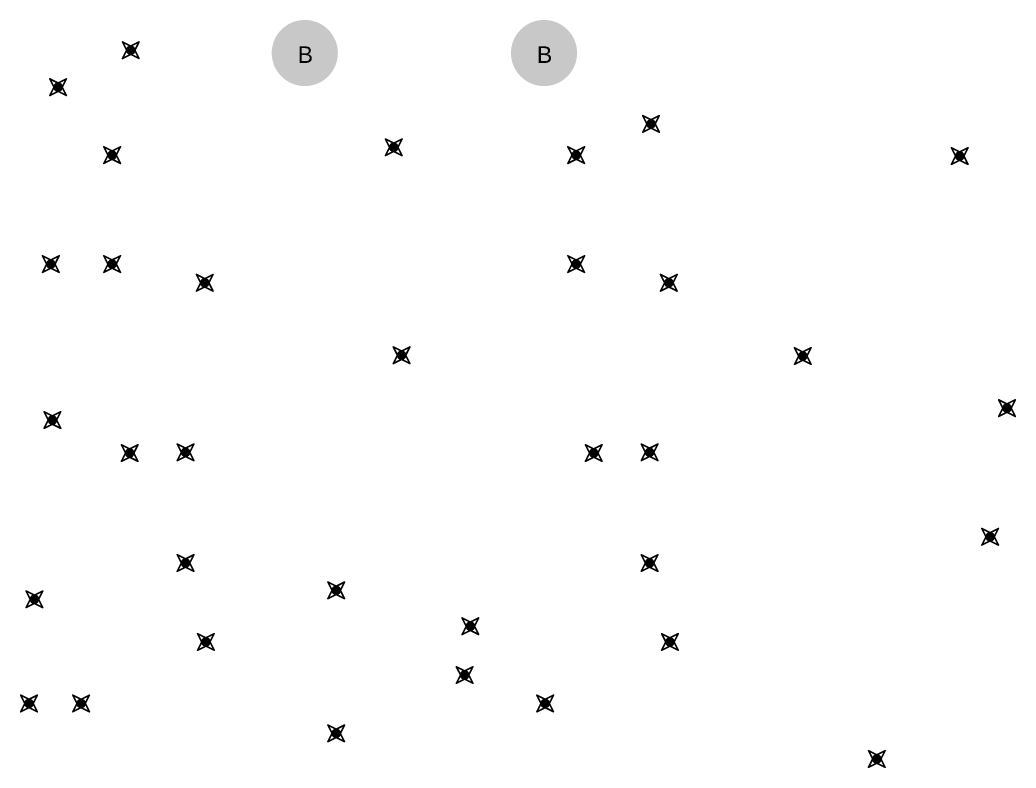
# Model space of a CAD drawing. Header units: millimetres. Extents: x -25 to 478, y -31 to 252.
# Drawn here: x 230.24 to 260.84, y 168.94 to 191.92 of the extents above; entities that cross this region are included whole.
import ezdxf

# ---------------------------------------------------------------- set-up
doc = ezdxf.new("R2010")
doc.units = ezdxf.units.MM
for name, color, linetype in [('DrillDrawing', 1, 'Continuous'), ('MultiLayer', 9, 'Continuous'), ('PadHoleLayer', 156, 'Continuous'), ('ViaHoleLayer', 16, 'Continuous')]:
    doc.layers.add(name, color=color, linetype=linetype)
doc.styles.add('Arial', font='', dxfattribs={"height": 0.2})
doc.styles.get('Arial').set_extended_font_data('Arial')

# ---------------------------------------------------------------- blocks, each defined once
blk = doc.blocks.new('KEYSTONE5000_194')
at = {"layer": 'MultiLayer'}
h = blk.add_hatch(color=9, dxfattribs=at)
edge = h.paths.add_edge_path()
edge.add_arc((0, 0), 1.016, 0, 360)
at = {"layer": 'PadHoleLayer'}
h = blk.add_hatch(color=156, dxfattribs=at)
edge = h.paths.add_edge_path()
edge.add_arc((0, 0), 0.508, 0, 360)
blk = doc.blocks.new('KEYSTONE5000_259')
at = {"layer": 'MultiLayer'}
h = blk.add_hatch(color=9, dxfattribs=at)
edge = h.paths.add_edge_path()
edge.add_arc((0, 0), 1.016, 0, 360)
at = {"layer": 'PadHoleLayer'}
h = blk.add_hatch(color=156, dxfattribs=at)
edge = h.paths.add_edge_path()
edge.add_arc((0, 0), 0.508, 0, 360)

msp = doc.modelspace()

# ---------------------------------------------------------------- hatches: boundary and pattern name
at = {"layer": 'ViaHoleLayer'}
h = msp.add_hatch(color=16, dxfattribs=at)
edge = h.paths.add_edge_path()
edge.add_arc((233.644, 190.992), 0.15, 0, 360)
h = msp.add_hatch(color=16, dxfattribs=at)
edge = h.paths.add_edge_path()
edge.add_arc((231.412, 189.856), 0.15, 0, 360)
h = msp.add_hatch(color=16, dxfattribs=at)
edge = h.paths.add_edge_path()
edge.add_arc((249.624, 188.727), 0.15, 0, 360)
h = msp.add_hatch(color=16, dxfattribs=at)
edge = h.paths.add_edge_path()
edge.add_arc((233.072, 187.769), 0.15, 0, 360)
h = msp.add_hatch(color=16, dxfattribs=at)
edge = h.paths.add_edge_path()
edge.add_arc((241.722, 188.009), 0.15, 0, 360)
h = msp.add_hatch(color=16, dxfattribs=at)
edge = h.paths.add_edge_path()
edge.add_arc((247.325, 187.769), 0.15, 0, 360)
h = msp.add_hatch(color=16, dxfattribs=at)
edge = h.paths.add_edge_path()
edge.add_arc((259.105, 187.739), 0.15, 0, 360)
h = msp.add_hatch(color=16, dxfattribs=at)
edge = h.paths.add_edge_path()
edge.add_arc((231.189, 184.421), 0.15, 0, 360)
h = msp.add_hatch(color=16, dxfattribs=at)
edge = h.paths.add_edge_path()
edge.add_arc((233.072, 184.421), 0.15, 0, 360)
h = msp.add_hatch(color=16, dxfattribs=at)
edge = h.paths.add_edge_path()
edge.add_arc((247.325, 184.421), 0.15, 0, 360)
h = msp.add_hatch(color=16, dxfattribs=at)
edge = h.paths.add_edge_path()
edge.add_arc((235.917, 183.846), 0.15, 0, 360)
h = msp.add_hatch(color=16, dxfattribs=at)
edge = h.paths.add_edge_path()
edge.add_arc((250.17, 183.846), 0.15, 0, 360)
h = msp.add_hatch(color=16, dxfattribs=at)
edge = h.paths.add_edge_path()
edge.add_arc((241.962, 181.62), 0.15, 0, 360)
h = msp.add_hatch(color=16, dxfattribs=at)
edge = h.paths.add_edge_path()
edge.add_arc((254.285, 181.595), 0.15, 0, 360)
h = msp.add_hatch(color=16, dxfattribs=at)
edge = h.paths.add_edge_path()
edge.add_arc((260.556, 179.995), 0.15, 0, 360)
h = msp.add_hatch(color=16, dxfattribs=at)
edge = h.paths.add_edge_path()
edge.add_arc((231.238, 179.628), 0.15, 0, 360)
h = msp.add_hatch(color=16, dxfattribs=at)
edge = h.paths.add_edge_path()
edge.add_arc((233.611, 178.615), 0.15, 0, 360)
h = msp.add_hatch(color=16, dxfattribs=at)
edge = h.paths.add_edge_path()
edge.add_arc((235.327, 178.637), 0.15, 0, 360)
h = msp.add_hatch(color=16, dxfattribs=at)
edge = h.paths.add_edge_path()
edge.add_arc((247.864, 178.615), 0.15, 0, 360)
h = msp.add_hatch(color=16, dxfattribs=at)
edge = h.paths.add_edge_path()
edge.add_arc((249.58, 178.637), 0.15, 0, 360)
h = msp.add_hatch(color=16, dxfattribs=at)
edge = h.paths.add_edge_path()
edge.add_arc((260.038, 176.042), 0.15, 0, 360)
h = msp.add_hatch(color=16, dxfattribs=at)
edge = h.paths.add_edge_path()
edge.add_arc((235.327, 175.236), 0.15, 0, 360)
h = msp.add_hatch(color=16, dxfattribs=at)
edge = h.paths.add_edge_path()
edge.add_arc((249.58, 175.236), 0.15, 0, 360)
h = msp.add_hatch(color=16, dxfattribs=at)
edge = h.paths.add_edge_path()
edge.add_arc((239.954, 174.396), 0.15, 0, 360)
h = msp.add_hatch(color=16, dxfattribs=at)
edge = h.paths.add_edge_path()
edge.add_arc((230.685, 174.121), 0.15, 0, 360)
h = msp.add_hatch(color=16, dxfattribs=at)
edge = h.paths.add_edge_path()
edge.add_arc((244.075, 173.294), 0.15, 0, 360)
h = msp.add_hatch(color=16, dxfattribs=at)
edge = h.paths.add_edge_path()
edge.add_arc((235.951, 172.811), 0.15, 0, 360)
h = msp.add_hatch(color=16, dxfattribs=at)
edge = h.paths.add_edge_path()
edge.add_arc((250.204, 172.811), 0.15, 0, 360)
h = msp.add_hatch(color=16, dxfattribs=at)
edge = h.paths.add_edge_path()
edge.add_arc((243.899, 171.795), 0.15, 0, 360)
h = msp.add_hatch(color=16, dxfattribs=at)
edge = h.paths.add_edge_path()
edge.add_arc((230.519, 170.921), 0.15, 0, 360)
h = msp.add_hatch(color=16, dxfattribs=at)
edge = h.paths.add_edge_path()
edge.add_arc((232.119, 170.921), 0.15, 0, 360)
h = msp.add_hatch(color=16, dxfattribs=at)
edge = h.paths.add_edge_path()
edge.add_arc((246.372, 170.921), 0.15, 0, 360)
h = msp.add_hatch(color=16, dxfattribs=at)
edge = h.paths.add_edge_path()
edge.add_arc((239.954, 170.002), 0.15, 0, 360)
h = msp.add_hatch(color=16, dxfattribs=at)
edge = h.paths.add_edge_path()
edge.add_arc((256.558, 169.215), 0.15, 0, 360)

# ---------------------------------------------------------------- linework, layer by layer
at = {"layer": 'DrillDrawing', "const_width": 0.0508}
for points in [[(233.39, 191.246), (233.644, 191.119)], [(233.39, 191.246), (233.517, 190.992)], [(233.644, 191.119), (233.898, 191.246)], [(233.771, 190.992), (233.898, 191.246)], [(233.39, 190.738), (233.517, 190.992)], [(233.771, 190.992), (233.898, 190.738)], [(233.39, 190.738), (233.644, 190.865)], [(233.644, 190.865), (233.898, 190.738)], [(231.158, 190.11), (231.412, 189.983)], [(231.158, 190.11), (231.285, 189.856)], [(231.412, 189.983), (231.666, 190.11)], [(231.539, 189.856), (231.666, 190.11)], [(231.158, 189.602), (231.285, 189.856)], [(231.158, 189.602), (231.412, 189.729)], [(231.412, 189.729), (231.666, 189.602)], [(231.539, 189.856), (231.666, 189.602)], [(249.37, 188.981), (249.624, 188.854)], [(249.37, 188.981), (249.497, 188.727)], [(249.624, 188.854), (249.878, 188.981)], [(249.751, 188.727), (249.878, 188.981)], [(249.37, 188.473), (249.497, 188.727)], [(249.37, 188.473), (249.624, 188.6)], [(249.624, 188.6), (249.878, 188.473)], [(249.751, 188.727), (249.878, 188.473)], [(241.468, 188.263), (241.722, 188.136)], [(241.468, 188.263), (241.595, 188.009)], [(241.722, 188.136), (241.976, 188.263)], [(241.849, 188.009), (241.976, 188.263)], [(232.818, 188.023), (233.072, 187.896)], [(232.818, 188.023), (232.945, 187.769)], [(233.072, 187.896), (233.326, 188.023)], [(233.199, 187.769), (233.326, 188.023)], [(241.468, 187.755), (241.595, 188.009)], [(241.468, 187.755), (241.722, 187.882)], [(241.722, 187.882), (241.976, 187.755)], [(241.849, 188.009), (241.976, 187.755)], [(247.071, 188.023), (247.325, 187.896)], [(247.071, 188.023), (247.198, 187.769)], [(247.325, 187.896), (247.579, 188.023)], [(247.452, 187.769), (247.579, 188.023)], [(258.851, 187.993), (259.105, 187.866)], [(258.851, 187.993), (258.978, 187.739)], [(259.105, 187.866), (259.359, 187.993)], [(259.232, 187.739), (259.359, 187.993)], [(232.818, 187.515), (232.945, 187.769)], [(232.818, 187.515), (233.072, 187.642)], [(233.072, 187.642), (233.326, 187.515)], [(233.199, 187.769), (233.326, 187.515)], [(247.071, 187.515), (247.198, 187.769)], [(247.071, 187.515), (247.325, 187.642)], [(247.325, 187.642), (247.579, 187.515)], [(247.452, 187.769), (247.579, 187.515)], [(258.851, 187.485), (258.978, 187.739)], [(258.851, 187.485), (259.105, 187.612)], [(259.105, 187.612), (259.359, 187.485)], [(259.232, 187.739), (259.359, 187.485)], [(230.935, 184.675), (231.189, 184.548)], [(230.935, 184.675), (231.062, 184.421)], [(231.189, 184.548), (231.443, 184.675)], [(231.316, 184.421), (231.443, 184.675)], [(232.818, 184.675), (233.072, 184.548)], [(232.818, 184.675), (232.945, 184.421)], [(233.072, 184.548), (233.326, 184.675)], [(233.199, 184.421), (233.326, 184.675)], [(247.071, 184.675), (247.325, 184.548)], [(247.071, 184.675), (247.198, 184.421)], [(247.325, 184.548), (247.579, 184.675)], [(247.452, 184.421), (247.579, 184.675)], [(230.935, 184.167), (231.062, 184.421)], [(230.935, 184.167), (231.189, 184.294)], [(231.189, 184.294), (231.443, 184.167)], [(231.316, 184.421), (231.443, 184.167)], [(232.818, 184.167), (232.945, 184.421)], [(232.818, 184.167), (233.072, 184.294)], [(233.072, 184.294), (233.326, 184.167)], [(233.199, 184.421), (233.326, 184.167)], [(247.071, 184.167), (247.198, 184.421)], [(247.071, 184.167), (247.325, 184.294)], [(247.325, 184.294), (247.579, 184.167)], [(247.452, 184.421), (247.579, 184.167)], [(235.663, 184.1), (235.917, 183.973)], [(235.663, 184.1), (235.79, 183.846)], [(235.917, 183.973), (236.171, 184.1)], [(236.044, 183.846), (236.171, 184.1)], [(249.916, 184.1), (250.17, 183.973)], [(249.916, 184.1), (250.043, 183.846)], [(250.17, 183.973), (250.424, 184.1)], [(250.297, 183.846), (250.424, 184.1)], [(235.663, 183.592), (235.79, 183.846)], [(235.663, 183.592), (235.917, 183.719)], [(235.917, 183.719), (236.171, 183.592)], [(236.044, 183.846), (236.171, 183.592)], [(249.916, 183.592), (250.043, 183.846)], [(249.916, 183.592), (250.17, 183.719)], [(250.17, 183.719), (250.424, 183.592)], [(250.297, 183.846), (250.424, 183.592)], [(241.708, 181.874), (241.962, 181.747)], [(241.708, 181.874), (241.835, 181.62)], [(241.962, 181.747), (242.216, 181.874)], [(242.089, 181.62), (242.216, 181.874)], [(254.031, 181.849), (254.285, 181.722)], [(254.031, 181.849), (254.158, 181.595)], [(254.285, 181.722), (254.539, 181.849)], [(254.412, 181.595), (254.539, 181.849)], [(241.708, 181.366), (241.835, 181.62)], [(241.708, 181.366), (241.962, 181.493)], [(241.962, 181.493), (242.216, 181.366)], [(242.089, 181.62), (242.216, 181.366)], [(254.031, 181.341), (254.158, 181.595)], [(254.031, 181.341), (254.285, 181.468)], [(254.285, 181.468), (254.539, 181.341)], [(254.412, 181.595), (254.539, 181.341)], [(260.302, 180.249), (260.556, 180.122)], [(260.302, 180.249), (260.429, 179.995)], [(260.556, 180.122), (260.81, 180.249)], [(260.683, 179.995), (260.81, 180.249)], [(230.984, 179.882), (231.238, 179.755)], [(230.984, 179.882), (231.111, 179.628)], [(231.238, 179.755), (231.492, 179.882)], [(231.365, 179.628), (231.492, 179.882)], [(260.302, 179.741), (260.429, 179.995)], [(260.683, 179.995), (260.81, 179.741)], [(230.984, 179.374), (231.111, 179.628)], [(231.365, 179.628), (231.492, 179.374)], [(260.302, 179.741), (260.556, 179.868)], [(260.556, 179.868), (260.81, 179.741)], [(230.984, 179.374), (231.238, 179.501)], [(231.238, 179.501), (231.492, 179.374)], [(233.357, 178.869), (233.611, 178.742)], [(233.357, 178.869), (233.484, 178.615)], [(233.611, 178.742), (233.865, 178.869)], [(233.738, 178.615), (233.865, 178.869)], [(235.073, 178.891), (235.327, 178.764)], [(235.073, 178.891), (235.2, 178.637)], [(235.327, 178.764), (235.581, 178.891)], [(235.454, 178.637), (235.581, 178.891)], [(247.61, 178.869), (247.864, 178.742)], [(247.61, 178.869), (247.737, 178.615)], [(247.864, 178.742), (248.118, 178.869)], [(247.991, 178.615), (248.118, 178.869)], [(249.326, 178.891), (249.58, 178.764)], [(249.326, 178.891), (249.453, 178.637)], [(249.58, 178.764), (249.834, 178.891)], [(249.707, 178.637), (249.834, 178.891)], [(233.357, 178.361), (233.484, 178.615)], [(233.357, 178.361), (233.611, 178.488)], [(233.611, 178.488), (233.865, 178.361)], [(233.738, 178.615), (233.865, 178.361)], [(235.073, 178.383), (235.2, 178.637)], [(235.073, 178.383), (235.327, 178.51)], [(235.327, 178.51), (235.581, 178.383)], [(235.454, 178.637), (235.581, 178.383)], [(247.61, 178.361), (247.737, 178.615)], [(247.61, 178.361), (247.864, 178.488)], [(247.864, 178.488), (248.118, 178.361)], [(247.991, 178.615), (248.118, 178.361)], [(249.326, 178.383), (249.453, 178.637)], [(249.326, 178.383), (249.58, 178.51)], [(249.58, 178.51), (249.834, 178.383)], [(249.707, 178.637), (249.834, 178.383)], [(259.784, 176.296), (260.038, 176.169)], [(259.784, 176.296), (259.911, 176.042)], [(260.038, 176.169), (260.292, 176.296)], [(260.165, 176.042), (260.292, 176.296)], [(259.784, 175.788), (259.911, 176.042)], [(259.784, 175.788), (260.038, 175.915)], [(260.038, 175.915), (260.292, 175.788)], [(260.165, 176.042), (260.292, 175.788)], [(235.073, 175.49), (235.327, 175.363)], [(235.073, 175.49), (235.2, 175.236)], [(235.327, 175.363), (235.581, 175.49)], [(235.454, 175.236), (235.581, 175.49)], [(249.326, 175.49), (249.58, 175.363)], [(249.326, 175.49), (249.453, 175.236)], [(249.58, 175.363), (249.834, 175.49)], [(249.707, 175.236), (249.834, 175.49)], [(235.073, 174.982), (235.2, 175.236)], [(235.073, 174.982), (235.327, 175.109)], [(235.327, 175.109), (235.581, 174.982)], [(235.454, 175.236), (235.581, 174.982)], [(249.326, 174.982), (249.453, 175.236)], [(249.326, 174.982), (249.58, 175.109)], [(249.58, 175.109), (249.834, 174.982)], [(249.707, 175.236), (249.834, 174.982)], [(230.431, 174.375), (230.685, 174.248)], [(230.431, 174.375), (230.558, 174.121)], [(230.685, 174.248), (230.939, 174.375)], [(230.812, 174.121), (230.939, 174.375)], [(239.7, 174.65), (239.954, 174.523)], [(239.7, 174.65), (239.827, 174.396)], [(239.7, 174.142), (239.827, 174.396)], [(239.954, 174.523), (240.208, 174.65)], [(240.081, 174.396), (240.208, 174.65)], [(240.081, 174.396), (240.208, 174.142)], [(230.431, 173.867), (230.558, 174.121)], [(230.812, 174.121), (230.939, 173.867)], [(239.7, 174.142), (239.954, 174.269)], [(239.954, 174.269), (240.208, 174.142)], [(230.431, 173.867), (230.685, 173.994)], [(230.685, 173.994), (230.939, 173.867)], [(243.821, 173.548), (244.075, 173.421)], [(243.821, 173.548), (243.948, 173.294)], [(244.075, 173.421), (244.329, 173.548)], [(244.202, 173.294), (244.329, 173.548)], [(243.821, 173.04), (243.948, 173.294)], [(243.821, 173.04), (244.075, 173.167)], [(244.075, 173.167), (244.329, 173.04)], [(244.202, 173.294), (244.329, 173.04)], [(235.697, 173.065), (235.951, 172.938)], [(235.697, 173.065), (235.824, 172.811)], [(235.951, 172.938), (236.205, 173.065)], [(236.078, 172.811), (236.205, 173.065)], [(249.95, 173.065), (250.204, 172.938)], [(249.95, 173.065), (250.077, 172.811)], [(250.204, 172.938), (250.458, 173.065)], [(250.331, 172.811), (250.458, 173.065)], [(235.697, 172.557), (235.824, 172.811)], [(235.697, 172.557), (235.951, 172.684)], [(235.951, 172.684), (236.205, 172.557)], [(236.078, 172.811), (236.205, 172.557)], [(249.95, 172.557), (250.077, 172.811)], [(249.95, 172.557), (250.204, 172.684)], [(250.204, 172.684), (250.458, 172.557)], [(250.331, 172.811), (250.458, 172.557)], [(243.645, 172.049), (243.899, 171.922)], [(243.645, 172.049), (243.772, 171.795)], [(243.899, 171.922), (244.153, 172.049)], [(244.026, 171.795), (244.153, 172.049)], [(243.645, 171.541), (243.772, 171.795)], [(243.645, 171.541), (243.899, 171.668)], [(243.899, 171.668), (244.153, 171.541)], [(244.026, 171.795), (244.153, 171.541)], [(230.265, 171.175), (230.519, 171.048)], [(230.265, 171.175), (230.392, 170.921)], [(230.519, 171.048), (230.773, 171.175)], [(230.646, 170.921), (230.773, 171.175)], [(231.865, 171.175), (232.119, 171.048)], [(231.865, 171.175), (231.992, 170.921)], [(232.119, 171.048), (232.373, 171.175)], [(232.246, 170.921), (232.373, 171.175)], [(246.118, 171.175), (246.372, 171.048)], [(246.118, 171.175), (246.245, 170.921)], [(246.372, 171.048), (246.626, 171.175)], [(246.499, 170.921), (246.626, 171.175)], [(230.265, 170.667), (230.392, 170.921)], [(230.265, 170.667), (230.519, 170.794)], [(230.519, 170.794), (230.773, 170.667)], [(230.646, 170.921), (230.773, 170.667)], [(231.865, 170.667), (231.992, 170.921)], [(231.865, 170.667), (232.119, 170.794)], [(232.119, 170.794), (232.373, 170.667)], [(232.246, 170.921), (232.373, 170.667)], [(246.118, 170.667), (246.245, 170.921)], [(246.118, 170.667), (246.372, 170.794)], [(246.372, 170.794), (246.626, 170.667)], [(246.499, 170.921), (246.626, 170.667)], [(239.7, 170.256), (239.954, 170.129)], [(239.7, 170.256), (239.827, 170.002)], [(239.954, 170.129), (240.208, 170.256)], [(240.081, 170.002), (240.208, 170.256)], [(239.7, 169.748), (239.827, 170.002)], [(239.7, 169.748), (239.954, 169.875)], [(239.954, 169.875), (240.208, 169.748)], [(240.081, 170.002), (240.208, 169.748)], [(256.304, 169.469), (256.558, 169.342)], [(256.304, 169.469), (256.431, 169.215)], [(256.304, 168.961), (256.431, 169.215)], [(256.558, 169.342), (256.812, 169.469)], [(256.685, 169.215), (256.812, 169.469)], [(256.685, 169.215), (256.812, 168.961)], [(256.304, 168.961), (256.558, 169.088)], [(256.558, 169.088), (256.812, 168.961)]]:
    msp.add_lwpolyline(points, dxfattribs=at)
at = {"layer": 'DrillDrawing', "const_width": 0.0254}
for points in [[(233.377, 191.246, 1), (233.402, 191.246, 1)], [(233.377, 191.246, 1), (233.402, 191.246, 1)], [(233.885, 191.246, 1), (233.91, 191.246, 1)], [(233.885, 191.246, 1), (233.91, 191.246, 1)], [(233.504, 190.992, 1), (233.529, 190.992, 1)], [(233.504, 190.992, 1), (233.529, 190.992, 1)], [(233.631, 191.119, 1), (233.656, 191.119, 1)], [(233.631, 191.119, 1), (233.656, 191.119, 1)], [(233.758, 190.992, 1), (233.783, 190.992, 1)], [(233.758, 190.992, 1), (233.783, 190.992, 1)], [(233.377, 190.738, 1), (233.402, 190.738, 1)], [(233.377, 190.738, 1), (233.402, 190.738, 1)], [(233.631, 190.865, 1), (233.656, 190.865, 1)], [(233.631, 190.865, 1), (233.656, 190.865, 1)], [(233.885, 190.738, 1), (233.91, 190.738, 1)], [(233.885, 190.738, 1), (233.91, 190.738, 1)], [(231.145, 190.11, 1), (231.171, 190.11, 1)], [(231.145, 190.11, 1), (231.171, 190.11, 1)], [(231.399, 189.983, 1), (231.425, 189.983, 1)], [(231.399, 189.983, 1), (231.425, 189.983, 1)], [(231.653, 190.11, 1), (231.679, 190.11, 1)], [(231.653, 190.11, 1), (231.679, 190.11, 1)], [(231.272, 189.856, 1), (231.298, 189.856, 1)], [(231.272, 189.856, 1), (231.298, 189.856, 1)], [(231.399, 189.729, 1), (231.425, 189.729, 1)], [(231.399, 189.729, 1), (231.425, 189.729, 1)], [(231.526, 189.856, 1), (231.552, 189.856, 1)], [(231.526, 189.856, 1), (231.552, 189.856, 1)], [(231.145, 189.602, 1), (231.171, 189.602, 1)], [(231.145, 189.602, 1), (231.171, 189.602, 1)], [(231.653, 189.602, 1), (231.679, 189.602, 1)], [(231.653, 189.602, 1), (231.679, 189.602, 1)], [(249.357, 188.981, 1), (249.383, 188.981, 1)], [(249.357, 188.981, 1), (249.383, 188.981, 1)], [(249.611, 188.854, 1), (249.637, 188.854, 1)], [(249.611, 188.854, 1), (249.637, 188.854, 1)], [(249.865, 188.981, 1), (249.891, 188.981, 1)], [(249.865, 188.981, 1), (249.891, 188.981, 1)], [(249.357, 188.473, 1), (249.383, 188.473, 1)], [(249.357, 188.473, 1), (249.383, 188.473, 1)], [(249.484, 188.727, 1), (249.51, 188.727, 1)], [(249.484, 188.727, 1), (249.51, 188.727, 1)], [(249.611, 188.6, 1), (249.637, 188.6, 1)], [(249.611, 188.6, 1), (249.637, 188.6, 1)], [(249.738, 188.727, 1), (249.764, 188.727, 1)], [(249.738, 188.727, 1), (249.764, 188.727, 1)], [(249.865, 188.473, 1), (249.891, 188.473, 1)], [(249.865, 188.473, 1), (249.891, 188.473, 1)], [(241.455, 188.263, 1), (241.481, 188.263, 1)], [(241.455, 188.263, 1), (241.481, 188.263, 1)], [(241.963, 188.263, 1), (241.989, 188.263, 1)], [(241.963, 188.263, 1), (241.989, 188.263, 1)], [(232.805, 188.023, 1), (232.831, 188.023, 1)], [(232.805, 188.023, 1), (232.831, 188.023, 1)], [(233.059, 187.896, 1), (233.085, 187.896, 1)], [(233.059, 187.896, 1), (233.085, 187.896, 1)], [(233.313, 188.023, 1), (233.339, 188.023, 1)], [(233.313, 188.023, 1), (233.339, 188.023, 1)], [(241.582, 188.009, 1), (241.608, 188.009, 1)], [(241.582, 188.009, 1), (241.608, 188.009, 1)], [(241.709, 188.136, 1), (241.735, 188.136, 1)], [(241.709, 188.136, 1), (241.735, 188.136, 1)], [(241.709, 187.882, 1), (241.735, 187.882, 1)], [(241.709, 187.882, 1), (241.735, 187.882, 1)], [(241.836, 188.009, 1), (241.862, 188.009, 1)], [(241.836, 188.009, 1), (241.862, 188.009, 1)], [(247.058, 188.023, 1), (247.084, 188.023, 1)], [(247.058, 188.023, 1), (247.084, 188.023, 1)], [(247.312, 187.896, 1), (247.338, 187.896, 1)], [(247.312, 187.896, 1), (247.338, 187.896, 1)], [(247.566, 188.023, 1), (247.592, 188.023, 1)], [(247.566, 188.023, 1), (247.592, 188.023, 1)], [(258.839, 187.993, 1), (258.864, 187.993, 1)], [(258.839, 187.993, 1), (258.864, 187.993, 1)], [(259.093, 187.866, 1), (259.118, 187.866, 1)], [(259.093, 187.866, 1), (259.118, 187.866, 1)], [(259.347, 187.993, 1), (259.372, 187.993, 1)], [(259.347, 187.993, 1), (259.372, 187.993, 1)], [(232.932, 187.769, 1), (232.958, 187.769, 1)], [(232.932, 187.769, 1), (232.958, 187.769, 1)], [(233.059, 187.642, 1), (233.085, 187.642, 1)], [(233.059, 187.642, 1), (233.085, 187.642, 1)], [(233.186, 187.769, 1), (233.212, 187.769, 1)], [(233.186, 187.769, 1), (233.212, 187.769, 1)], [(241.455, 187.755, 1), (241.481, 187.755, 1)], [(241.455, 187.755, 1), (241.481, 187.755, 1)], [(241.963, 187.755, 1), (241.989, 187.755, 1)], [(241.963, 187.755, 1), (241.989, 187.755, 1)], [(247.185, 187.769, 1), (247.211, 187.769, 1)], [(247.185, 187.769, 1), (247.211, 187.769, 1)], [(247.312, 187.642, 1), (247.338, 187.642, 1)], [(247.312, 187.642, 1), (247.338, 187.642, 1)], [(247.439, 187.769, 1), (247.465, 187.769, 1)], [(247.439, 187.769, 1), (247.465, 187.769, 1)], [(258.966, 187.739, 1), (258.991, 187.739, 1)], [(258.966, 187.739, 1), (258.991, 187.739, 1)], [(259.093, 187.612, 1), (259.118, 187.612, 1)], [(259.093, 187.612, 1), (259.118, 187.612, 1)], [(259.22, 187.739, 1), (259.245, 187.739, 1)], [(259.22, 187.739, 1), (259.245, 187.739, 1)], [(232.805, 187.515, 1), (232.831, 187.515, 1)], [(232.805, 187.515, 1), (232.831, 187.515, 1)], [(233.313, 187.515, 1), (233.339, 187.515, 1)], [(233.313, 187.515, 1), (233.339, 187.515, 1)], [(247.058, 187.515, 1), (247.084, 187.515, 1)], [(247.058, 187.515, 1), (247.084, 187.515, 1)], [(247.566, 187.515, 1), (247.592, 187.515, 1)], [(247.566, 187.515, 1), (247.592, 187.515, 1)], [(258.839, 187.485, 1), (258.864, 187.485, 1)], [(258.839, 187.485, 1), (258.864, 187.485, 1)], [(259.347, 187.485, 1), (259.372, 187.485, 1)], [(259.347, 187.485, 1), (259.372, 187.485, 1)], [(230.922, 184.675, 1), (230.948, 184.675, 1)], [(230.922, 184.675, 1), (230.948, 184.675, 1)], [(231.176, 184.548, 1), (231.202, 184.548, 1)], [(231.176, 184.548, 1), (231.202, 184.548, 1)], [(231.43, 184.675, 1), (231.456, 184.675, 1)], [(231.43, 184.675, 1), (231.456, 184.675, 1)], [(232.805, 184.675, 1), (232.831, 184.675, 1)], [(232.805, 184.675, 1), (232.831, 184.675, 1)], [(233.059, 184.548, 1), (233.085, 184.548, 1)], [(233.059, 184.548, 1), (233.085, 184.548, 1)], [(233.313, 184.675, 1), (233.339, 184.675, 1)], [(233.313, 184.675, 1), (233.339, 184.675, 1)], [(247.058, 184.675, 1), (247.084, 184.675, 1)], [(247.058, 184.675, 1), (247.084, 184.675, 1)], [(247.312, 184.548, 1), (247.338, 184.548, 1)], [(247.312, 184.548, 1), (247.338, 184.548, 1)], [(247.566, 184.675, 1), (247.592, 184.675, 1)], [(247.566, 184.675, 1), (247.592, 184.675, 1)], [(230.922, 184.167, 1), (230.948, 184.167, 1)], [(230.922, 184.167, 1), (230.948, 184.167, 1)], [(231.049, 184.421, 1), (231.075, 184.421, 1)], [(231.049, 184.421, 1), (231.075, 184.421, 1)], [(231.176, 184.294, 1), (231.202, 184.294, 1)], [(231.176, 184.294, 1), (231.202, 184.294, 1)], [(231.303, 184.421, 1), (231.329, 184.421, 1)], [(231.303, 184.421, 1), (231.329, 184.421, 1)], [(231.43, 184.167, 1), (231.456, 184.167, 1)], [(231.43, 184.167, 1), (231.456, 184.167, 1)], [(232.805, 184.167, 1), (232.831, 184.167, 1)], [(232.805, 184.167, 1), (232.831, 184.167, 1)], [(232.932, 184.421, 1), (232.958, 184.421, 1)], [(232.932, 184.421, 1), (232.958, 184.421, 1)], [(233.059, 184.294, 1), (233.085, 184.294, 1)], [(233.059, 184.294, 1), (233.085, 184.294, 1)], [(233.186, 184.421, 1), (233.212, 184.421, 1)], [(233.186, 184.421, 1), (233.212, 184.421, 1)], [(233.313, 184.167, 1), (233.339, 184.167, 1)], [(233.313, 184.167, 1), (233.339, 184.167, 1)], [(247.058, 184.167, 1), (247.084, 184.167, 1)], [(247.058, 184.167, 1), (247.084, 184.167, 1)], [(247.185, 184.421, 1), (247.211, 184.421, 1)], [(247.185, 184.421, 1), (247.211, 184.421, 1)], [(247.312, 184.294, 1), (247.338, 184.294, 1)], [(247.312, 184.294, 1), (247.338, 184.294, 1)], [(247.439, 184.421, 1), (247.465, 184.421, 1)], [(247.439, 184.421, 1), (247.465, 184.421, 1)], [(247.566, 184.167, 1), (247.592, 184.167, 1)], [(247.566, 184.167, 1), (247.592, 184.167, 1)], [(235.65, 184.1, 1), (235.675, 184.1, 1)], [(235.65, 184.1, 1), (235.675, 184.1, 1)], [(235.904, 183.973, 1), (235.929, 183.973, 1)], [(235.904, 183.973, 1), (235.929, 183.973, 1)], [(236.158, 184.1, 1), (236.183, 184.1, 1)], [(236.158, 184.1, 1), (236.183, 184.1, 1)], [(249.903, 184.1, 1), (249.929, 184.1, 1)], [(249.903, 184.1, 1), (249.929, 184.1, 1)], [(250.157, 183.973, 1), (250.183, 183.973, 1)], [(250.157, 183.973, 1), (250.183, 183.973, 1)], [(250.411, 184.1, 1), (250.437, 184.1, 1)], [(250.411, 184.1, 1), (250.437, 184.1, 1)], [(235.65, 183.592, 1), (235.675, 183.592, 1)], [(235.65, 183.592, 1), (235.675, 183.592, 1)], [(235.777, 183.846, 1), (235.802, 183.846, 1)], [(235.777, 183.846, 1), (235.802, 183.846, 1)], [(235.904, 183.719, 1), (235.929, 183.719, 1)], [(235.904, 183.719, 1), (235.929, 183.719, 1)], [(236.031, 183.846, 1), (236.056, 183.846, 1)], [(236.031, 183.846, 1), (236.056, 183.846, 1)], [(236.158, 183.592, 1), (236.183, 183.592, 1)], [(236.158, 183.592, 1), (236.183, 183.592, 1)], [(249.903, 183.592, 1), (249.929, 183.592, 1)], [(249.903, 183.592, 1), (249.929, 183.592, 1)], [(250.03, 183.846, 1), (250.056, 183.846, 1)], [(250.03, 183.846, 1), (250.056, 183.846, 1)], [(250.157, 183.719, 1), (250.183, 183.719, 1)], [(250.157, 183.719, 1), (250.183, 183.719, 1)], [(250.284, 183.846, 1), (250.31, 183.846, 1)], [(250.284, 183.846, 1), (250.31, 183.846, 1)], [(250.411, 183.592, 1), (250.437, 183.592, 1)], [(250.411, 183.592, 1), (250.437, 183.592, 1)], [(241.695, 181.874, 1), (241.72, 181.874, 1)], [(241.695, 181.874, 1), (241.72, 181.874, 1)], [(241.949, 181.747, 1), (241.974, 181.747, 1)], [(241.949, 181.747, 1), (241.974, 181.747, 1)], [(242.203, 181.874, 1), (242.228, 181.874, 1)], [(242.203, 181.874, 1), (242.228, 181.874, 1)], [(254.018, 181.849, 1), (254.044, 181.849, 1)], [(254.018, 181.849, 1), (254.044, 181.849, 1)], [(254.272, 181.722, 1), (254.298, 181.722, 1)], [(254.272, 181.722, 1), (254.298, 181.722, 1)], [(254.526, 181.849, 1), (254.552, 181.849, 1)], [(254.526, 181.849, 1), (254.552, 181.849, 1)], [(241.822, 181.62, 1), (241.847, 181.62, 1)], [(241.822, 181.62, 1), (241.847, 181.62, 1)], [(241.949, 181.493, 1), (241.974, 181.493, 1)], [(241.949, 181.493, 1), (241.974, 181.493, 1)], [(242.076, 181.62, 1), (242.101, 181.62, 1)], [(242.076, 181.62, 1), (242.101, 181.62, 1)], [(254.145, 181.595, 1), (254.171, 181.595, 1)], [(254.145, 181.595, 1), (254.171, 181.595, 1)], [(254.272, 181.468, 1), (254.298, 181.468, 1)], [(254.272, 181.468, 1), (254.298, 181.468, 1)], [(254.399, 181.595, 1), (254.425, 181.595, 1)], [(254.399, 181.595, 1), (254.425, 181.595, 1)], [(241.695, 181.366, 1), (241.72, 181.366, 1)], [(241.695, 181.366, 1), (241.72, 181.366, 1)], [(242.203, 181.366, 1), (242.228, 181.366, 1)], [(242.203, 181.366, 1), (242.228, 181.366, 1)], [(254.018, 181.341, 1), (254.044, 181.341, 1)], [(254.018, 181.341, 1), (254.044, 181.341, 1)], [(254.526, 181.341, 1), (254.552, 181.341, 1)], [(254.526, 181.341, 1), (254.552, 181.341, 1)], [(260.289, 180.249, 1), (260.315, 180.249, 1)], [(260.289, 180.249, 1), (260.315, 180.249, 1)], [(260.797, 180.249, 1), (260.823, 180.249, 1)], [(260.797, 180.249, 1), (260.823, 180.249, 1)], [(230.972, 179.882, 1), (230.997, 179.882, 1)], [(230.972, 179.882, 1), (230.997, 179.882, 1)], [(231.48, 179.882, 1), (231.505, 179.882, 1)], [(231.48, 179.882, 1), (231.505, 179.882, 1)], [(260.416, 179.995, 1), (260.442, 179.995, 1)], [(260.416, 179.995, 1), (260.442, 179.995, 1)], [(260.543, 180.122, 1), (260.569, 180.122, 1)], [(260.543, 180.122, 1), (260.569, 180.122, 1)], [(260.67, 179.995, 1), (260.696, 179.995, 1)], [(260.67, 179.995, 1), (260.696, 179.995, 1)], [(231.099, 179.628, 1), (231.124, 179.628, 1)], [(231.099, 179.628, 1), (231.124, 179.628, 1)], [(231.226, 179.755, 1), (231.251, 179.755, 1)], [(231.226, 179.755, 1), (231.251, 179.755, 1)], [(231.353, 179.628, 1), (231.378, 179.628, 1)], [(231.353, 179.628, 1), (231.378, 179.628, 1)], [(260.289, 179.741, 1), (260.315, 179.741, 1)], [(260.289, 179.741, 1), (260.315, 179.741, 1)], [(260.543, 179.868, 1), (260.569, 179.868, 1)], [(260.543, 179.868, 1), (260.569, 179.868, 1)], [(260.797, 179.741, 1), (260.823, 179.741, 1)], [(260.797, 179.741, 1), (260.823, 179.741, 1)], [(230.972, 179.374, 1), (230.997, 179.374, 1)], [(230.972, 179.374, 1), (230.997, 179.374, 1)], [(231.226, 179.501, 1), (231.251, 179.501, 1)], [(231.226, 179.501, 1), (231.251, 179.501, 1)], [(231.48, 179.374, 1), (231.505, 179.374, 1)], [(231.48, 179.374, 1), (231.505, 179.374, 1)], [(233.344, 178.869, 1), (233.37, 178.869, 1)], [(233.344, 178.869, 1), (233.37, 178.869, 1)], [(233.598, 178.742, 1), (233.624, 178.742, 1)], [(233.598, 178.742, 1), (233.624, 178.742, 1)], [(233.852, 178.869, 1), (233.878, 178.869, 1)], [(233.852, 178.869, 1), (233.878, 178.869, 1)], [(235.06, 178.891, 1), (235.086, 178.891, 1)], [(235.06, 178.891, 1), (235.086, 178.891, 1)], [(235.314, 178.764, 1), (235.34, 178.764, 1)], [(235.314, 178.764, 1), (235.34, 178.764, 1)], [(235.568, 178.891, 1), (235.594, 178.891, 1)], [(235.568, 178.891, 1), (235.594, 178.891, 1)], [(247.597, 178.869, 1), (247.623, 178.869, 1)], [(247.597, 178.869, 1), (247.623, 178.869, 1)], [(247.851, 178.742, 1), (247.877, 178.742, 1)], [(247.851, 178.742, 1), (247.877, 178.742, 1)], [(248.105, 178.869, 1), (248.131, 178.869, 1)], [(248.105, 178.869, 1), (248.131, 178.869, 1)], [(249.314, 178.891, 1), (249.339, 178.891, 1)], [(249.314, 178.891, 1), (249.339, 178.891, 1)], [(249.568, 178.764, 1), (249.593, 178.764, 1)], [(249.568, 178.764, 1), (249.593, 178.764, 1)], [(249.822, 178.891, 1), (249.847, 178.891, 1)], [(249.822, 178.891, 1), (249.847, 178.891, 1)], [(233.344, 178.361, 1), (233.37, 178.361, 1)], [(233.344, 178.361, 1), (233.37, 178.361, 1)], [(233.471, 178.615, 1), (233.497, 178.615, 1)], [(233.471, 178.615, 1), (233.497, 178.615, 1)], [(233.598, 178.488, 1), (233.624, 178.488, 1)], [(233.598, 178.488, 1), (233.624, 178.488, 1)], [(233.725, 178.615, 1), (233.751, 178.615, 1)], [(233.725, 178.615, 1), (233.751, 178.615, 1)], [(233.852, 178.361, 1), (233.878, 178.361, 1)], [(233.852, 178.361, 1), (233.878, 178.361, 1)], [(235.06, 178.383, 1), (235.086, 178.383, 1)], [(235.06, 178.383, 1), (235.086, 178.383, 1)], [(235.187, 178.637, 1), (235.213, 178.637, 1)], [(235.187, 178.637, 1), (235.213, 178.637, 1)], [(235.314, 178.51, 1), (235.34, 178.51, 1)], [(235.314, 178.51, 1), (235.34, 178.51, 1)], [(235.441, 178.637, 1), (235.467, 178.637, 1)], [(235.441, 178.637, 1), (235.467, 178.637, 1)], [(235.568, 178.383, 1), (235.594, 178.383, 1)], [(235.568, 178.383, 1), (235.594, 178.383, 1)], [(247.597, 178.361, 1), (247.623, 178.361, 1)], [(247.597, 178.361, 1), (247.623, 178.361, 1)], [(247.724, 178.615, 1), (247.75, 178.615, 1)], [(247.724, 178.615, 1), (247.75, 178.615, 1)], [(247.851, 178.488, 1), (247.877, 178.488, 1)], [(247.851, 178.488, 1), (247.877, 178.488, 1)], [(247.978, 178.615, 1), (248.004, 178.615, 1)], [(247.978, 178.615, 1), (248.004, 178.615, 1)], [(248.105, 178.361, 1), (248.131, 178.361, 1)], [(248.105, 178.361, 1), (248.131, 178.361, 1)], [(249.314, 178.383, 1), (249.339, 178.383, 1)], [(249.314, 178.383, 1), (249.339, 178.383, 1)], [(249.441, 178.637, 1), (249.466, 178.637, 1)], [(249.441, 178.637, 1), (249.466, 178.637, 1)], [(249.568, 178.51, 1), (249.593, 178.51, 1)], [(249.568, 178.51, 1), (249.593, 178.51, 1)], [(249.695, 178.637, 1), (249.72, 178.637, 1)], [(249.695, 178.637, 1), (249.72, 178.637, 1)], [(249.822, 178.383, 1), (249.847, 178.383, 1)], [(249.822, 178.383, 1), (249.847, 178.383, 1)], [(259.771, 176.296, 1), (259.797, 176.296, 1)], [(259.771, 176.296, 1), (259.797, 176.296, 1)], [(260.279, 176.296, 1), (260.305, 176.296, 1)], [(260.279, 176.296, 1), (260.305, 176.296, 1)], [(259.898, 176.042, 1), (259.924, 176.042, 1)], [(259.898, 176.042, 1), (259.924, 176.042, 1)], [(260.025, 176.169, 1), (260.051, 176.169, 1)], [(260.025, 176.169, 1), (260.051, 176.169, 1)], [(260.025, 175.915, 1), (260.051, 175.915, 1)], [(260.025, 175.915, 1), (260.051, 175.915, 1)], [(260.152, 176.042, 1), (260.178, 176.042, 1)], [(260.152, 176.042, 1), (260.178, 176.042, 1)], [(259.771, 175.788, 1), (259.797, 175.788, 1)], [(259.771, 175.788, 1), (259.797, 175.788, 1)], [(260.279, 175.788, 1), (260.305, 175.788, 1)], [(260.279, 175.788, 1), (260.305, 175.788, 1)], [(235.06, 175.49, 1), (235.086, 175.49, 1)], [(235.06, 175.49, 1), (235.086, 175.49, 1)], [(235.314, 175.363, 1), (235.34, 175.363, 1)], [(235.314, 175.363, 1), (235.34, 175.363, 1)], [(235.568, 175.49, 1), (235.594, 175.49, 1)], [(235.568, 175.49, 1), (235.594, 175.49, 1)], [(249.314, 175.49, 1), (249.339, 175.49, 1)], [(249.314, 175.49, 1), (249.339, 175.49, 1)], [(249.568, 175.363, 1), (249.593, 175.363, 1)], [(249.568, 175.363, 1), (249.593, 175.363, 1)], [(249.822, 175.49, 1), (249.847, 175.49, 1)], [(249.822, 175.49, 1), (249.847, 175.49, 1)], [(235.06, 174.982, 1), (235.086, 174.982, 1)], [(235.06, 174.982, 1), (235.086, 174.982, 1)], [(235.187, 175.236, 1), (235.213, 175.236, 1)], [(235.187, 175.236, 1), (235.213, 175.236, 1)], [(235.314, 175.109, 1), (235.34, 175.109, 1)], [(235.314, 175.109, 1), (235.34, 175.109, 1)], [(235.441, 175.236, 1), (235.467, 175.236, 1)], [(235.441, 175.236, 1), (235.467, 175.236, 1)], [(235.568, 174.982, 1), (235.594, 174.982, 1)], [(235.568, 174.982, 1), (235.594, 174.982, 1)], [(249.314, 174.982, 1), (249.339, 174.982, 1)], [(249.314, 174.982, 1), (249.339, 174.982, 1)], [(249.441, 175.236, 1), (249.466, 175.236, 1)], [(249.441, 175.236, 1), (249.466, 175.236, 1)], [(249.568, 175.109, 1), (249.593, 175.109, 1)], [(249.568, 175.109, 1), (249.593, 175.109, 1)], [(249.695, 175.236, 1), (249.72, 175.236, 1)], [(249.695, 175.236, 1), (249.72, 175.236, 1)], [(249.822, 174.982, 1), (249.847, 174.982, 1)], [(249.822, 174.982, 1), (249.847, 174.982, 1)], [(230.418, 174.375, 1), (230.444, 174.375, 1)], [(230.418, 174.375, 1), (230.444, 174.375, 1)], [(230.926, 174.375, 1), (230.952, 174.375, 1)], [(230.926, 174.375, 1), (230.952, 174.375, 1)], [(239.687, 174.65, 1), (239.713, 174.65, 1)], [(239.687, 174.65, 1), (239.713, 174.65, 1)], [(239.814, 174.396, 1), (239.839, 174.396, 1)], [(239.814, 174.396, 1), (239.839, 174.396, 1)], [(239.941, 174.523, 1), (239.966, 174.523, 1)], [(239.941, 174.523, 1), (239.966, 174.523, 1)], [(240.068, 174.396, 1), (240.094, 174.396, 1)], [(240.068, 174.396, 1), (240.094, 174.396, 1)], [(240.195, 174.65, 1), (240.22, 174.65, 1)], [(240.195, 174.65, 1), (240.22, 174.65, 1)], [(230.545, 174.121, 1), (230.571, 174.121, 1)], [(230.545, 174.121, 1), (230.571, 174.121, 1)], [(230.672, 174.248, 1), (230.698, 174.248, 1)], [(230.672, 174.248, 1), (230.698, 174.248, 1)], [(230.799, 174.121, 1), (230.825, 174.121, 1)], [(230.799, 174.121, 1), (230.825, 174.121, 1)], [(239.687, 174.142, 1), (239.713, 174.142, 1)], [(239.687, 174.142, 1), (239.713, 174.142, 1)], [(239.941, 174.269, 1), (239.966, 174.269, 1)], [(239.941, 174.269, 1), (239.966, 174.269, 1)], [(240.195, 174.142, 1), (240.22, 174.142, 1)], [(240.195, 174.142, 1), (240.22, 174.142, 1)], [(230.418, 173.867, 1), (230.444, 173.867, 1)], [(230.418, 173.867, 1), (230.444, 173.867, 1)], [(230.672, 173.994, 1), (230.698, 173.994, 1)], [(230.672, 173.994, 1), (230.698, 173.994, 1)], [(230.926, 173.867, 1), (230.952, 173.867, 1)], [(230.926, 173.867, 1), (230.952, 173.867, 1)], [(243.808, 173.548, 1), (243.833, 173.548, 1)], [(243.808, 173.548, 1), (243.833, 173.548, 1)], [(244.316, 173.548, 1), (244.341, 173.548, 1)], [(244.316, 173.548, 1), (244.341, 173.548, 1)], [(243.935, 173.294, 1), (243.96, 173.294, 1)], [(243.935, 173.294, 1), (243.96, 173.294, 1)], [(244.062, 173.421, 1), (244.087, 173.421, 1)], [(244.062, 173.421, 1), (244.087, 173.421, 1)], [(244.062, 173.167, 1), (244.087, 173.167, 1)], [(244.062, 173.167, 1), (244.087, 173.167, 1)], [(244.189, 173.294, 1), (244.214, 173.294, 1)], [(244.189, 173.294, 1), (244.214, 173.294, 1)], [(235.684, 173.065, 1), (235.71, 173.065, 1)], [(235.684, 173.065, 1), (235.71, 173.065, 1)], [(235.938, 172.938, 1), (235.964, 172.938, 1)], [(235.938, 172.938, 1), (235.964, 172.938, 1)], [(236.192, 173.065, 1), (236.218, 173.065, 1)], [(236.192, 173.065, 1), (236.218, 173.065, 1)], [(243.808, 173.04, 1), (243.833, 173.04, 1)], [(243.808, 173.04, 1), (243.833, 173.04, 1)], [(244.316, 173.04, 1), (244.341, 173.04, 1)], [(244.316, 173.04, 1), (244.341, 173.04, 1)], [(249.937, 173.065, 1), (249.963, 173.065, 1)], [(249.937, 173.065, 1), (249.963, 173.065, 1)], [(250.191, 172.938, 1), (250.217, 172.938, 1)], [(250.191, 172.938, 1), (250.217, 172.938, 1)], [(250.445, 173.065, 1), (250.471, 173.065, 1)], [(250.445, 173.065, 1), (250.471, 173.065, 1)], [(235.684, 172.557, 1), (235.71, 172.557, 1)], [(235.684, 172.557, 1), (235.71, 172.557, 1)], [(235.811, 172.811, 1), (235.837, 172.811, 1)], [(235.811, 172.811, 1), (235.837, 172.811, 1)], [(235.938, 172.684, 1), (235.964, 172.684, 1)], [(235.938, 172.684, 1), (235.964, 172.684, 1)], [(236.065, 172.811, 1), (236.091, 172.811, 1)], [(236.065, 172.811, 1), (236.091, 172.811, 1)], [(236.192, 172.557, 1), (236.218, 172.557, 1)], [(236.192, 172.557, 1), (236.218, 172.557, 1)], [(249.937, 172.557, 1), (249.963, 172.557, 1)], [(249.937, 172.557, 1), (249.963, 172.557, 1)], [(250.064, 172.811, 1), (250.09, 172.811, 1)], [(250.064, 172.811, 1), (250.09, 172.811, 1)], [(250.191, 172.684, 1), (250.217, 172.684, 1)], [(250.191, 172.684, 1), (250.217, 172.684, 1)], [(250.318, 172.811, 1), (250.344, 172.811, 1)], [(250.318, 172.811, 1), (250.344, 172.811, 1)], [(250.445, 172.557, 1), (250.471, 172.557, 1)], [(250.445, 172.557, 1), (250.471, 172.557, 1)], [(243.632, 172.049, 1), (243.657, 172.049, 1)], [(243.632, 172.049, 1), (243.657, 172.049, 1)], [(243.886, 171.922, 1), (243.911, 171.922, 1)], [(243.886, 171.922, 1), (243.911, 171.922, 1)], [(244.14, 172.049, 1), (244.165, 172.049, 1)], [(244.14, 172.049, 1), (244.165, 172.049, 1)], [(243.759, 171.795, 1), (243.784, 171.795, 1)], [(243.759, 171.795, 1), (243.784, 171.795, 1)], [(243.886, 171.668, 1), (243.911, 171.668, 1)], [(243.886, 171.668, 1), (243.911, 171.668, 1)], [(244.013, 171.795, 1), (244.038, 171.795, 1)], [(244.013, 171.795, 1), (244.038, 171.795, 1)], [(243.632, 171.541, 1), (243.657, 171.541, 1)], [(243.632, 171.541, 1), (243.657, 171.541, 1)], [(244.14, 171.541, 1), (244.165, 171.541, 1)], [(244.14, 171.541, 1), (244.165, 171.541, 1)], [(230.253, 171.175, 1), (230.278, 171.175, 1)], [(230.253, 171.175, 1), (230.278, 171.175, 1)], [(230.507, 171.048, 1), (230.532, 171.048, 1)], [(230.507, 171.048, 1), (230.532, 171.048, 1)], [(230.761, 171.175, 1), (230.786, 171.175, 1)], [(230.761, 171.175, 1), (230.786, 171.175, 1)], [(231.853, 171.175, 1), (231.878, 171.175, 1)], [(231.853, 171.175, 1), (231.878, 171.175, 1)], [(232.107, 171.048, 1), (232.132, 171.048, 1)], [(232.107, 171.048, 1), (232.132, 171.048, 1)], [(232.361, 171.175, 1), (232.386, 171.175, 1)], [(232.361, 171.175, 1), (232.386, 171.175, 1)], [(246.106, 171.175, 1), (246.131, 171.175, 1)], [(246.106, 171.175, 1), (246.131, 171.175, 1)], [(246.36, 171.048, 1), (246.385, 171.048, 1)], [(246.36, 171.048, 1), (246.385, 171.048, 1)], [(246.614, 171.175, 1), (246.639, 171.175, 1)], [(246.614, 171.175, 1), (246.639, 171.175, 1)], [(230.38, 170.921, 1), (230.405, 170.921, 1)], [(230.38, 170.921, 1), (230.405, 170.921, 1)], [(230.507, 170.794, 1), (230.532, 170.794, 1)], [(230.507, 170.794, 1), (230.532, 170.794, 1)], [(230.634, 170.921, 1), (230.659, 170.921, 1)], [(230.634, 170.921, 1), (230.659, 170.921, 1)], [(231.98, 170.921, 1), (232.005, 170.921, 1)], [(231.98, 170.921, 1), (232.005, 170.921, 1)], [(232.107, 170.794, 1), (232.132, 170.794, 1)], [(232.107, 170.794, 1), (232.132, 170.794, 1)], [(232.234, 170.921, 1), (232.259, 170.921, 1)], [(232.234, 170.921, 1), (232.259, 170.921, 1)], [(246.233, 170.921, 1), (246.258, 170.921, 1)], [(246.233, 170.921, 1), (246.258, 170.921, 1)], [(246.36, 170.794, 1), (246.385, 170.794, 1)], [(246.36, 170.794, 1), (246.385, 170.794, 1)], [(246.487, 170.921, 1), (246.512, 170.921, 1)], [(246.487, 170.921, 1), (246.512, 170.921, 1)], [(230.253, 170.667, 1), (230.278, 170.667, 1)], [(230.253, 170.667, 1), (230.278, 170.667, 1)], [(230.761, 170.667, 1), (230.786, 170.667, 1)], [(230.761, 170.667, 1), (230.786, 170.667, 1)], [(231.853, 170.667, 1), (231.878, 170.667, 1)], [(231.853, 170.667, 1), (231.878, 170.667, 1)], [(232.361, 170.667, 1), (232.386, 170.667, 1)], [(232.361, 170.667, 1), (232.386, 170.667, 1)], [(246.106, 170.667, 1), (246.131, 170.667, 1)], [(246.106, 170.667, 1), (246.131, 170.667, 1)], [(246.614, 170.667, 1), (246.639, 170.667, 1)], [(246.614, 170.667, 1), (246.639, 170.667, 1)], [(239.687, 170.256, 1), (239.713, 170.256, 1)], [(239.687, 170.256, 1), (239.713, 170.256, 1)], [(239.941, 170.129, 1), (239.966, 170.129, 1)], [(239.941, 170.129, 1), (239.966, 170.129, 1)], [(240.195, 170.256, 1), (240.22, 170.256, 1)], [(240.195, 170.256, 1), (240.22, 170.256, 1)], [(239.814, 170.002, 1), (239.839, 170.002, 1)], [(239.814, 170.002, 1), (239.839, 170.002, 1)], [(239.941, 169.875, 1), (239.966, 169.875, 1)], [(239.941, 169.875, 1), (239.966, 169.875, 1)], [(240.068, 170.002, 1), (240.094, 170.002, 1)], [(240.068, 170.002, 1), (240.094, 170.002, 1)], [(239.687, 169.748, 1), (239.713, 169.748, 1)], [(239.687, 169.748, 1), (239.713, 169.748, 1)], [(240.195, 169.748, 1), (240.22, 169.748, 1)], [(240.195, 169.748, 1), (240.22, 169.748, 1)], [(256.292, 169.469, 1), (256.317, 169.469, 1)], [(256.292, 169.469, 1), (256.317, 169.469, 1)], [(256.419, 169.215, 1), (256.444, 169.215, 1)], [(256.419, 169.215, 1), (256.444, 169.215, 1)], [(256.546, 169.342, 1), (256.571, 169.342, 1)], [(256.546, 169.342, 1), (256.571, 169.342, 1)], [(256.673, 169.215, 1), (256.698, 169.215, 1)], [(256.673, 169.215, 1), (256.698, 169.215, 1)], [(256.8, 169.469, 1), (256.825, 169.469, 1)], [(256.8, 169.469, 1), (256.825, 169.469, 1)], [(256.292, 168.961, 1), (256.317, 168.961, 1)], [(256.292, 168.961, 1), (256.317, 168.961, 1)], [(256.546, 169.088, 1), (256.571, 169.088, 1)], [(256.546, 169.088, 1), (256.571, 169.088, 1)], [(256.8, 168.961, 1), (256.825, 168.961, 1)], [(256.8, 168.961, 1), (256.825, 168.961, 1)]]:
    msp.add_lwpolyline(points, format="xyb", close=True, dxfattribs=at)

# ---------------------------------------------------------------- block references
for name, p in [('KEYSTONE5000_194', (238.989, 190.906)), ('KEYSTONE5000_259', (246.337, 190.906))]:
    msp.add_blockref(name, p)

# ---------------------------------------------------------------- texts
at = {"layer": 'DrillDrawing', "style": 'Arial'}
for p in [(238.769, 190.602), (246.117, 190.602)]:
    msp.add_text('B', height=0.508, dxfattribs=at).set_placement(p)

doc.saveas('drawing.dxf')
